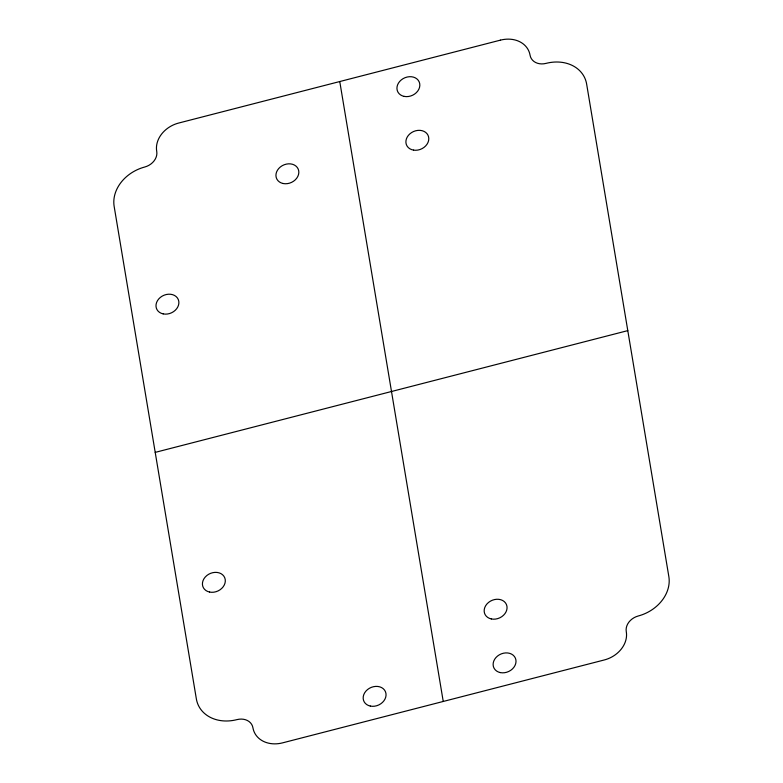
<?xml version="1.0" encoding="UTF-8"?>
<svg xmlns="http://www.w3.org/2000/svg" width="783" height="783" viewBox="0 0 783 783"><rect width="100%" height="100%" fill="white"/><g stroke="black" fill="none" stroke-linecap="round" stroke-linejoin="round"><path stroke-width="1.17" d="M155.21 452.378L627.79 330.622M339.763 81.54L443.237 701.46M500.435 40.139L179.082 122.941A26.661 21.591 -24.3 0 0 156.727 151.373A14.75 11.951 -24.3 0 1 144.689 167.033A37.369 30.273 -24.3 0 0 114.152 206.399L196.269 698.367A37.026 29.989 -24.3 0 0 236.926 719.626A14.613 11.833 -24.3 0 1 252.938 727.818A27.043 21.904 -24.3 0 0 282.565 742.861L603.918 660.059A26.661 21.591 -24.3 0 0 626.273 631.627A14.75 11.951 -24.3 0 1 638.311 615.967A37.369 30.273 -24.3 0 0 668.848 576.601L586.731 84.633A37.026 29.989 -24.3 0 0 546.074 63.374A14.613 11.833 -24.3 0 1 530.062 55.182A27.043 21.904 -24.3 0 0 500.435 40.139M163.148 313.885A11.804 9.562 -24.3 0 0 178.778 301.24A11.804 9.562 -24.3 0 0 160.388 297.364A11.804 9.562 -24.3 0 0 163.148 313.885M209.58 592.056A11.804 9.562 -24.3 0 0 225.21 579.41A11.804 9.562 -24.3 0 0 206.82 575.534A11.804 9.562 -24.3 0 0 209.58 592.056M491.323 618.942A11.804 9.562 -24.3 0 0 506.953 606.296A11.804 9.562 -24.3 0 0 488.563 602.421A11.804 9.562 -24.3 0 0 491.323 618.942M500.278 672.587A11.804 9.562 -24.3 0 0 515.909 659.942A11.804 9.562 -24.3 0 0 497.518 656.066A11.804 9.562 -24.3 0 0 500.278 672.587M370.32 706.07A11.804 9.562 -24.3 0 0 385.95 693.425A11.804 9.562 -24.3 0 0 367.56 689.549A11.804 9.562 -24.3 0 0 370.32 706.07M283.094 183.506A11.804 9.562 -24.3 0 0 298.724 170.86A11.804 9.562 -24.3 0 0 280.334 166.985A11.804 9.562 -24.3 0 0 283.094 183.506M413.581 150.121A11.804 9.562 -24.3 0 0 428.595 136.908A11.804 9.562 -24.3 0 0 409.852 133.873A11.804 9.562 -24.3 0 0 413.581 150.121M404.243 96.407A11.804 9.562 -24.3 0 0 419.708 83.595A11.804 9.562 -24.3 0 0 401.219 79.954A11.804 9.562 -24.3 0 0 404.243 96.407"/></g></svg>
